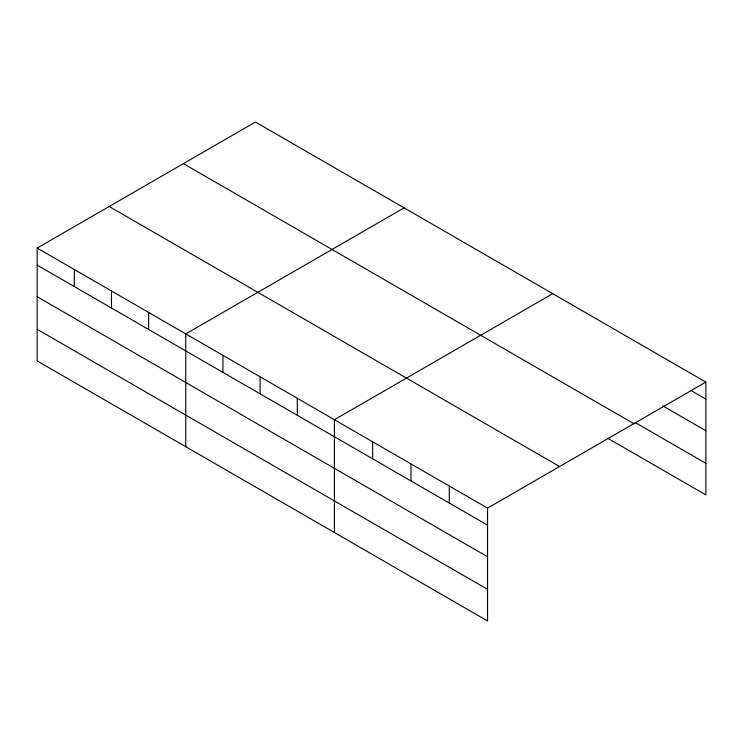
<?xml version="1.0" encoding="UTF-8"?>
<svg xmlns="http://www.w3.org/2000/svg" width="743" height="743" viewBox="0 0 743 743"><rect width="100%" height="100%" fill="white"/><g stroke="black" fill="none" stroke-linecap="round" stroke-linejoin="round"><path stroke-width="1.11" d="M487.547 556.758L487.547 508.119L37.15 248.088L37.15 360.912L487.547 620.953L487.547 556.758L37.15 296.726M607.69 438.24L705.85 494.912L705.85 382.088L255.453 122.047L37.15 248.088M404.081 207.864L185.778 333.895L185.778 446.729M552.718 293.671L334.415 419.711L334.415 532.536M487.547 508.119L705.85 382.088M691.129 390.604L705.85 399.102M662.654 405.789L705.85 430.726M635.172 422.488L705.85 463.298M183.41 163.646L633.807 423.677M109.193 206.498L559.59 466.53M37.15 265.112L487.547 525.143M37.15 329.298L487.547 589.338M449.264 486.015L449.264 503.039M410.981 463.911L410.981 480.935M372.698 441.816L372.698 458.83M297.256 398.257L297.256 415.281M260.096 376.803L260.096 393.827M222.937 355.349L222.937 372.373M148.619 312.441L148.619 329.465M111.469 290.996L111.469 308.011M74.309 269.542L74.309 286.566"/></g></svg>
